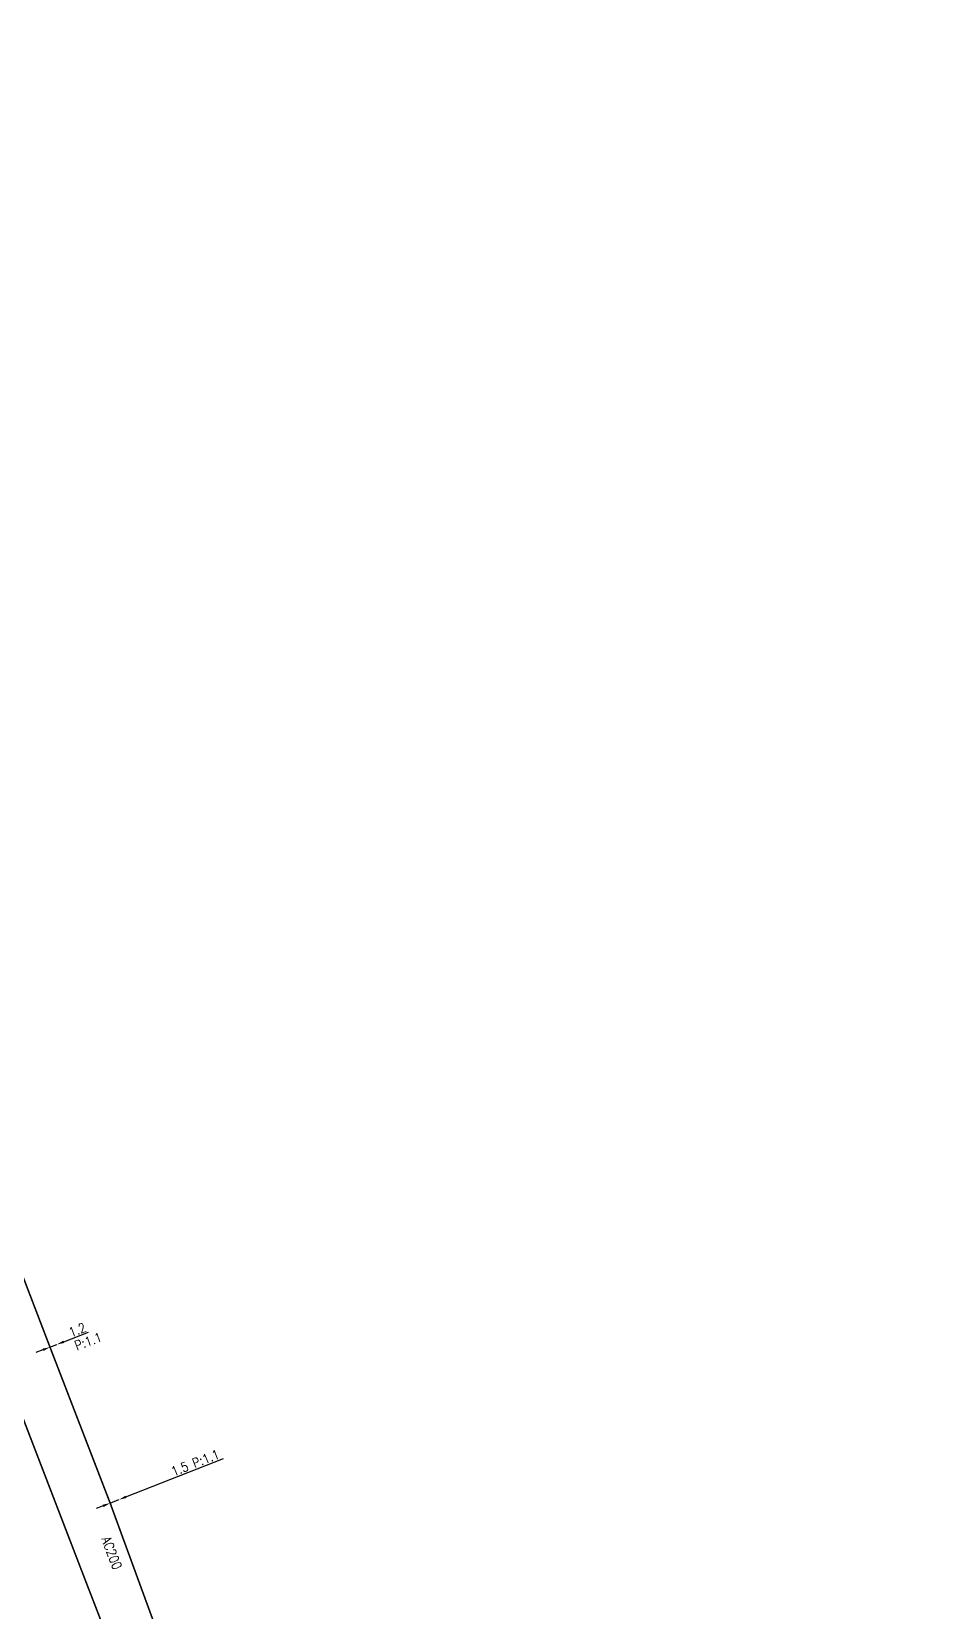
# Model space of a CAD drawing. Header units: millimetres. Extents: x 134000 to 135000, y 129000 to 130000.
# Drawn here: x 134441.3 to 134585, y 129749 to 130000.1 of the extents above; entities that cross this region are included whole.
import ezdxf
from ezdxf.enums import TextEntityAlignment as Align

# ---------------------------------------------------------------- set-up
doc = ezdxf.new("R2010")
doc.units = ezdxf.units.MM
doc.header["$PDMODE"] = 34
doc.layers.get('DEFPOINTS').update_dxf_attribs({"linetype": 'CONTINUOUS'})
doc.layers.add('G_120', color=4, linetype='CONTINUOUS')
doc.styles.get("Standard").update_dxf_attribs({"font": 'romans.shx', "width": 0.85})
doc.linetypes.add('G_TYPB_AP', pattern='A,5,-0.3,["o",Standard,S=1.5,R=0,X=0,Y=-0.5],-1.65', length=6.95)
doc.dimstyles.get("Standard").update_dxf_attribs({"dimtxt": 1.5, "dimasz": 1.2, "dimexe": 0.625, "dimexo": 0.625, "dimgap": 0.25, "dimtad": 1, "dimdec": 1, "dimzin": 0, "dimdsep": 46, "dimtxsty": 'Standard', "dimcen": -0.5, "dimadec": 0, "dimazin": 0, "dimtfac": 1, "dimtdec": 1, "dimtmove": 0, "dimatfit": 3, "dimfxl": 0, "dimtolj": 1, "dimtzin": 0, "dimarcsym": 0})

# ---------------------------------------------------------------- blocks, each defined once
blk = doc.blocks.new('*D24')
at = {"layer": 'DEFPOINTS', "color": 0, "linetype": 'Continuous', "transparency": 16777216}
for p in [(134444.24, 129791), (134445.31, 129791.42), (134445.31, 129791.42)]:
    blk.add_point(p, dxfattribs=at)
at = {"layer": 'G_120', "color": 0, "linetype": 'Continuous', "lineweight": -2, "transparency": 16777216}
for p, q in [((134446.43, 129791.85), (134450.34, 129793.36)), ((134443.12, 129790.57), (134442, 129790.14)), ((134444.24, 129791), (134445.31, 129791.42))]:
    blk.add_line(p, q, dxfattribs=at)
at = {"layer": 'G_120', "color": 0, "linetype": 'Continuous', "transparency": 16777216}
for points in [[(134443.05, 129790.76), (134443.19, 129790.38), (134444.24, 129791)], [(134446.36, 129792.04), (134446.5, 129791.66), (134445.31, 129791.42)]]:
    blk.add_solid(points, dxfattribs=at)
at = {"layer": 'G_120', "color": 0, "linetype": 'Continuous', "transparency": 16777216, "insert": (134448.58, 129793.75), "char_height": 1.5, "attachment_point": 5, "rotation": 21.124}
blk.add_mtext('\\A1;1.2', dxfattribs=at)
blk = doc.blocks.new('*D25')
at = {"layer": 'DEFPOINTS', "color": 0, "linetype": 'Continuous', "transparency": 16777216}
for p in [(134453.8, 129766.21), (134455.2, 129766.76), (134455.2, 129766.76)]:
    blk.add_point(p, dxfattribs=at)
at = {"layer": 'G_120', "color": 0, "linetype": 'Continuous', "lineweight": -2, "transparency": 16777216}
for p, q in [((134456.31, 129767.2), (134471.8, 129773.31)), ((134452.68, 129765.77), (134451.57, 129765.33)), ((134453.8, 129766.21), (134455.2, 129766.76))]:
    blk.add_line(p, q, dxfattribs=at)
at = {"layer": 'G_120', "color": 0, "linetype": 'Continuous', "transparency": 16777216}
for points in [[(134452.61, 129765.96), (134452.76, 129765.58), (134453.8, 129766.21)], [(134456.24, 129767.39), (134456.38, 129767.02), (134455.2, 129766.76)]]:
    blk.add_solid(points, dxfattribs=at)
at = {"layer": 'G_120', "color": 0, "linetype": 'Continuous', "transparency": 16777216, "insert": (134467.33, 129772.62), "char_height": 1.5, "attachment_point": 5, "rotation": 21.5315}
blk.add_mtext('\\A1;1.5 P:1.1', dxfattribs=at)

msp = doc.modelspace()

# ---------------------------------------------------------------- linework, layer by layer
at = {"layer": 'G_120', "linetype": 'G_TYPB_AP', "const_width": 0.25, "flags": 128}
msp.add_lwpolyline([(134855.99, 129128.38), (134855.99, 129128.38), (134849.02, 129123.7), (134844.23, 129122.71), (134837.62, 129123.84), (134820.24, 129128.1), (134801.07, 129134.48), (134797.32, 129137.34), (134791.51, 129142.01), (134787.49, 129146.13), (134756.6, 129187.58), (134756.6, 129187.58), (134709.87, 129254.2), (134663.6, 129324.01), (134609.51, 129405.48), (134609.51, 129405.48), (134565.57, 129466.62), (134551.98, 129486.28), (134545.1, 129505.12), (134545.1, 129505.12), (134527.98, 129548.3), (134518.47, 129574.1), (134507.82, 129597.78), (134492.4, 129639.9), (134480.48, 129672.41), (134470.91, 129699.54), (134449.76, 129754.2), (134436.18, 129789.5), (134407.54, 129863.29), (134396.76, 129889.47), (134384.07, 129919.52), (134367.68, 129966.66), (134354.75, 130000)], dxfattribs=at)
at = {"layer": 'G_120', "linetype": 'G_TYPB_AP', "flags": 128}
msp.add_lwpolyline([(134526.33, 129577.96, 0.25, 0.25, 0), (134524.86, 129582.37, 0.25, 0.25, 0), (134514.47, 129608.71, 0.25, 0.25, 0), (134495.79, 129655.84, 0.25, 0.25, 0), (134483.38, 129687.87, 0.25, 0.25, 0), (134473.44, 129713.47, 0.25, 0.25, 0), (134463.72, 129739.12, 0.25, 0.25, 0), (134453.8, 129766.22, 0.25, 0.25, 0), (134444.24, 129791, 0.25, 0.25, 0), (134434.12, 129817.43, 0.25, 0.25, 0), (134428.85, 129830.99, 0.25, 0.25, 0), (134427.68, 129833.97, 0.25, 0.25, 0), (134426.19, 129835.59, 0.25, 0.25, 0), (134420.57, 129850.44, 0.25, 0.25, 0), (134416.74, 129860.22, 0.25, 0.25, 0), (134410.82, 129857.91, 0.25, 0.25, 0), (134408.97, 129862.8, 0, 0, 0)], format="xyseb", dxfattribs=at)

# ---------------------------------------------------------------- texts
at = {"layer": 'G_120', "linetype": 'Continuous', "width": 0.85}
for s, rotation, p in [('P:1.1', 20.3549, (134450.31, 129791.93)), ('AC200', 290.8653, (134454.05, 129758.29))]:
    msp.add_text(s, height=1.5, rotation=rotation, dxfattribs=at).set_placement(p, align=Align.MIDDLE)

# ---------------------------------------------------------------- dimensions: what is measured, and where the dimension line sits
at = {"layer": 'G_120', "linetype": 'Continuous'}
dim = msp.add_linear_dim(base=(134445.31, 129791.42), p1=(134444.24, 129791), p2=(134445.31, 129791.42), angle=201.124, dimstyle='Standard', dxfattribs=at)
dim.commit()
dim.dimension.update_dxf_attribs({"geometry": '*D24', "text_midpoint": (134448.94, 129792.82), "dimtype": 160})
dim = msp.add_linear_dim(base=(134455.2, 129766.76), p1=(134453.8, 129766.21), p2=(134455.2, 129766.76), angle=201.5315, text='1.5 P:1.1', dimstyle='Standard', dxfattribs=at)
dim.commit()
dim.dimension.update_dxf_attribs({"geometry": '*D25', "text_midpoint": (134467.7, 129771.69), "dimtype": 160})

doc.saveas('drawing.dxf')
